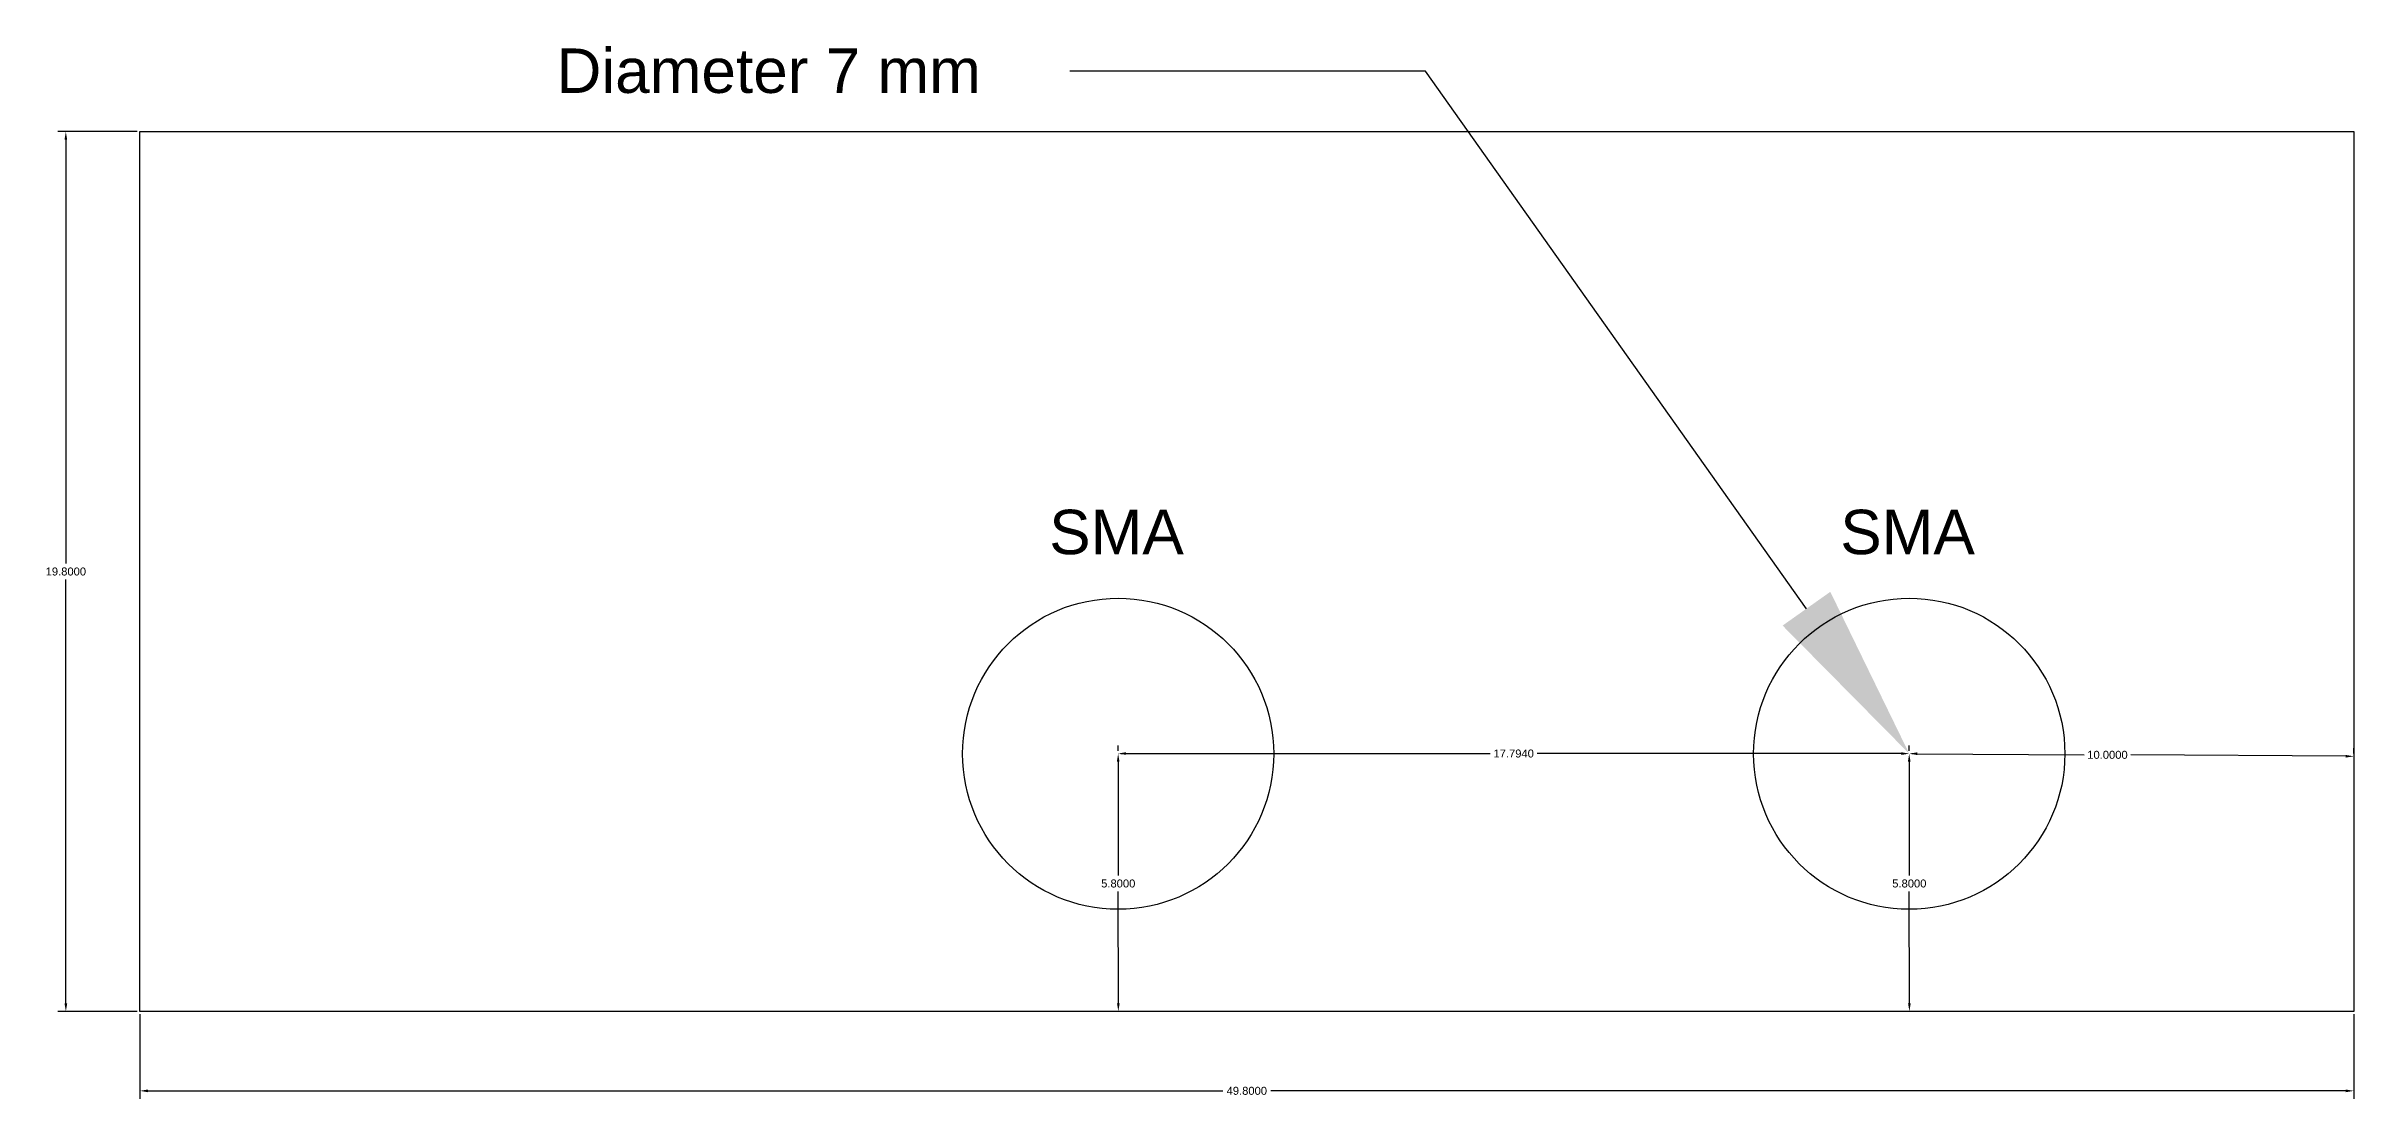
# Model space of a CAD drawing. Header units: millimetres. Extents: x -118 to 92, y -162 to 135.
# Drawn here: x -51.9 to 0, y 28 to 51.7 of the extents above; entities that cross this region are included whole.
import ezdxf
from ezdxf import colors
from ezdxf.entities.mleader import LeaderData, LeaderLine
from ezdxf.math import Vec2, Vec3

# ---------------------------------------------------------------- set-up
doc = ezdxf.new("R2010")
doc.units = ezdxf.units.MM
doc.layers.add('Annotations', color=2, linetype='Continuous', lineweight=25)
doc.layers.add('Dimensions', color=3, linetype='Continuous')
doc.styles.get("Standard").update_dxf_attribs({"font": ''})
doc.styles.get('Standard').set_extended_font_data('Arial')
doc.dimstyles.get("Standard").update_dxf_attribs({"dimtxt": 0.18, "dimasz": 0.18, "dimexe": 0.18, "dimexo": 0.0625, "dimgap": 0.09, "dimtad": 0, "dimtih": 1, "dimtoh": 1, "dimdec": 4, "dimzin": 0, "dimdsep": 46, "dimtxsty": 'Standard', "dimcen": 0.09, "dimadec": 0, "dimazin": 0, "dimtfac": 1, "dimtdec": 4, "dimtofl": 0, "dimtmove": 0, "dimatfit": 3, "dimfxl": 1, "dimtolj": 1, "dimtzin": 0, "dimarcsym": 0})

# ---------------------------------------------------------------- blocks, each defined once
blk = doc.blocks.new('*D33')
at = {"layer": 'Defpoints', "color": 0, "transparency": 16777216}
for p in [(-49.8, 30), (0, 30), (-49.8, 28.213)]:
    blk.add_point(p, dxfattribs=at)
at = {"layer": 'Dimensions', "color": 0, "lineweight": -2, "transparency": 16777216}
for p, q in [((-49.8, 29.938), (-49.8, 28.033)), ((0, 29.938), (0, 28.033)), ((-49.62, 28.213), (-25.438, 28.213)), ((-0.18, 28.213), (-24.362, 28.213))]:
    blk.add_line(p, q, dxfattribs=at)
at = {"layer": 'Dimensions', "color": 0, "transparency": 16777216}
for points in [[(-49.62, 28.243), (-49.62, 28.183), (-49.8, 28.213)], [(-0.18, 28.243), (-0.18, 28.183), (0, 28.213)]]:
    blk.add_solid(points, dxfattribs=at)
at = {"layer": 'Dimensions', "color": 0, "transparency": 16777216, "insert": (-24.9, 28.213), "char_height": 0.18, "attachment_point": 5}
blk.add_mtext('\\A1;49.8000', dxfattribs=at)
blk = doc.blocks.new('*D34')
at = {"layer": 'Defpoints', "color": 0, "transparency": 16777216}
for p in [(-51.464, 49.8), (-49.8, 49.8), (-49.8, 30)]:
    blk.add_point(p, dxfattribs=at)
at = {"layer": 'Dimensions', "color": 0, "lineweight": -2, "transparency": 16777216}
for p, q in [((-49.862, 49.8), (-51.644, 49.8)), ((-51.464, 49.62), (-51.464, 40.081)), ((-51.464, 30.18), (-51.464, 39.719)), ((-49.862, 30), (-51.644, 30))]:
    blk.add_line(p, q, dxfattribs=at)
at = {"layer": 'Dimensions', "color": 0, "transparency": 16777216}
for points in [[(-51.494, 49.62), (-51.434, 49.62), (-51.464, 49.8)], [(-51.494, 30.18), (-51.434, 30.18), (-51.464, 30)]]:
    blk.add_solid(points, dxfattribs=at)
at = {"layer": 'Dimensions', "color": 0, "transparency": 16777216, "insert": (-51.464, 39.9), "char_height": 0.18, "attachment_point": 5}
blk.add_mtext('\\A1;19.8000', dxfattribs=at)
blk = doc.blocks.new('*D37')
at = {"layer": 'Defpoints', "color": 0, "transparency": 16777216}
for p in [(-10, 35.802), (-9.996, 30.003), (-9.996, 30.003)]:
    blk.add_point(p, dxfattribs=at)
at = {"layer": 'Dimensions', "color": 0, "lineweight": -2, "transparency": 16777216}
for p, q in [((-10, 35.623), (-9.998, 33.06)), ((-9.938, 35.803), (-9.82, 35.803)), ((-9.996, 30.183), (-9.998, 32.698)), ((-9.933, 30.003), (-9.816, 30.003))]:
    blk.add_line(p, q, dxfattribs=at)
at = {"layer": 'Dimensions', "color": 0, "transparency": 16777216}
for points in [[(-9.97, 35.623), (-10.03, 35.622), (-10, 35.802)], [(-9.966, 30.183), (-10.026, 30.182), (-9.996, 30.003)]]:
    blk.add_solid(points, dxfattribs=at)
at = {"layer": 'Dimensions', "color": 0, "transparency": 16777216, "insert": (-9.998, 32.879), "char_height": 0.18, "attachment_point": 5}
blk.add_mtext('\\A1;5.8000', dxfattribs=at)
blk = doc.blocks.new('*D38')
at = {"layer": 'Defpoints', "color": 0, "transparency": 16777216}
for p in [(-10, 35.803), (0, 35.742), (0, 35.742)]:
    blk.add_point(p, dxfattribs=at)
at = {"layer": 'Dimensions', "color": 0, "lineweight": -2, "transparency": 16777216}
for p, q in [((-10, 35.865), (-9.999, 35.982)), ((0, 35.804), (0.001, 35.922)), ((-9.82, 35.801), (-6.067, 35.779)), ((-0.18, 35.743), (-5.015, 35.772))]:
    blk.add_line(p, q, dxfattribs=at)
at = {"layer": 'Dimensions', "color": 0, "transparency": 16777216}
for points in [[(-9.82, 35.831), (-9.82, 35.771), (-10, 35.803)], [(-0.18, 35.773), (-0.18, 35.713), (0, 35.742)]]:
    blk.add_solid(points, dxfattribs=at)
at = {"layer": 'Dimensions', "color": 0, "transparency": 16777216, "insert": (-5.541, 35.775), "char_height": 0.18, "attachment_point": 5}
blk.add_mtext('\\A1;10.0000', dxfattribs=at)
blk = doc.blocks.new('*D41')
at = {"layer": 'Defpoints', "color": 0, "transparency": 16777216}
for p in [(-27.794, 35.803), (-27.79, 30.003), (-27.79, 30.003)]:
    blk.add_point(p, dxfattribs=at)
at = {"layer": 'Dimensions', "color": 0, "lineweight": -2, "transparency": 16777216}
for p, q in [((-27.794, 35.623), (-27.792, 33.06)), ((-27.732, 35.803), (-27.614, 35.803)), ((-27.79, 30.183), (-27.792, 32.698)), ((-27.727, 30.003), (-27.61, 30.003))]:
    blk.add_line(p, q, dxfattribs=at)
at = {"layer": 'Dimensions', "color": 0, "transparency": 16777216}
for points in [[(-27.764, 35.623), (-27.824, 35.622), (-27.794, 35.803)], [(-27.76, 30.183), (-27.82, 30.182), (-27.79, 30.003)]]:
    blk.add_solid(points, dxfattribs=at)
at = {"layer": 'Dimensions', "color": 0, "transparency": 16777216, "insert": (-27.792, 32.879), "char_height": 0.18, "attachment_point": 5}
blk.add_mtext('\\A1;5.8000', dxfattribs=at)
blk = doc.blocks.new('*D42')
at = {"layer": 'Annotations', "color": 0, "lineweight": -2, "transparency": 16777216}
for p, q in [((-27.794, 35.865), (-27.794, 35.985)), ((-10, 35.862), (-10, 35.983)), ((-27.614, 35.805), (-19.423, 35.804)), ((-10.18, 35.803), (-18.371, 35.804))]:
    blk.add_line(p, q, dxfattribs=at)
at = {"layer": 'Annotations', "color": 0, "transparency": 16777216}
for points in [[(-27.614, 35.835), (-27.614, 35.775), (-27.794, 35.805)], [(-10.18, 35.833), (-10.18, 35.773), (-10, 35.803)]]:
    blk.add_solid(points, dxfattribs=at)
at = {"layer": 'Defpoints', "color": 0, "transparency": 16777216}
for p in [(-27.794, 35.803), (-10, 35.803), (-10, 35.8)]:
    blk.add_point(p, dxfattribs=at)
at = {"layer": 'Annotations', "color": 0, "transparency": 16777216, "insert": (-18.897, 35.804), "char_height": 0.18, "attachment_point": 5}
blk.add_mtext('\\A1;17.7940', dxfattribs=at)

msp = doc.modelspace()

# ---------------------------------------------------------------- linework, layer by layer
msp.add_lwpolyline([(-49.8, 49.8), (0, 49.8), (0, 30), (-49.8, 30)], close=True)
for centre in [(-27.794, 35.8), (-10, 35.8)]:
    msp.add_circle(centre, 3.5)

# ---------------------------------------------------------------- texts
at = {"layer": 'Annotations', "char_height": 1, "attachment_point": 1}
for insert in [(-29.34527, 41.29063), (-11.55127, 41.29063)]:
    msp.add_mtext_dynamic_manual_height_columns('{\\fArial Unicode MS|b0|i0|c0|p2;SMA}', width=3.466212, gutter_width=12.5, heights=[0], dxfattribs=dict(at, insert=insert))

# ---------------------------------------------------------------- dimensions: what is measured, and where the dimension line sits
at = {"layer": 'Annotations', "color": 3}
dim = msp.add_aligned_dim(p1=(-27.794, 35.8025), p2=(-10, 35.8), distance=0.00269, dimstyle='Standard', dxfattribs=at)
dim.commit()
dim.dimension.update_dxf_attribs({"geometry": '*D42', "text_midpoint": (-18.897, 35.80394)})
at = {"layer": 'Dimensions'}
dim = msp.add_linear_dim(base=(-51.46418, 49.8), p1=(-49.8, 30), p2=(-49.8, 49.8), angle=90, dimstyle='Standard', dxfattribs=at)
dim.commit()
dim.dimension.update_dxf_attribs({"geometry": '*D34', "text_midpoint": (-51.46418, 39.9)})
for base, p1, p2, angle, picture, middle in [((-0.00018, 35.74175), (-10, 35.8025), (-0.00018, 35.74175), 359.651947, '*D38', (-5.54091, 35.77541)), ((-27.78999, 30.0025), (-27.794, 35.8025), (-27.78999, 30.0025), 270.039633, '*D41', (-27.79198, 32.87886)), ((-9.99599, 30.0025), (-10, 35.8025), (-9.99599, 30.0025), 270.039633, '*D37', (-9.99798, 32.87886))]:
    dim = msp.add_linear_dim(base=base, p1=p1, p2=p2, angle=angle, dimstyle='Standard', dxfattribs=at)
    dim.commit()
    dim.dimension.update_dxf_attribs({"geometry": picture, "text_midpoint": middle, "dimtype": 161})
dim = msp.add_linear_dim(base=(-49.8, 28.21275), p1=(0, 30), p2=(-49.8, 30), dimstyle='Standard', dxfattribs=at)
dim.commit()
dim.dimension.update_dxf_attribs({"geometry": '*D33', "text_midpoint": (-24.9, 28.21275)})

# ---------------------------------------------------------------- leaders
ml = msp.add_multileader_mtext('Standard', dxfattribs=at)
ml.set_content('{\\fArial Unicode MS|b0|i0|c0|p2;Diameter 7 mm}', color=256)
ml.set_leader_properties()
ml.build(insert=Vec2(0, 0))
ctx = ml.context
ctx.base_point, ctx.char_height, ctx.plane_origin = Vec3(-42.2125, 51.16458), 1, Vec3(-10, 35.8025)
ctx.text_align_type = 2
notes = []
notes.append((ctx, [(1, (1, 1, 0), (-20.88099, 51.16458), (-1, 0), 8, [(0, [(-10, 35.8)], 0, [])])]))
ctx.mtext.insert, ctx.mtext.alignment, ctx.mtext.flow_direction = Vec3(-30.88099, 51.6714), 3, 5
for ctx, leaders in notes:
    for number, flags, end, landing, length, lines in leaders:
        leader = LeaderData()
        leader.index, (leader.has_last_leader_line, leader.has_dogleg_vector, leader.attachment_direction) = number, flags
        leader.last_leader_point, leader.dogleg_vector, leader.dogleg_length = Vec3(end), Vec3(landing), length
        for number, points, colour, breaks in lines:
            line = LeaderLine()
            line.index, line.vertices, line.color, line.breaks = number, Vec3.list(points), colors.encode_raw_color(colour), breaks
            leader.lines.append(line)
        ctx.leaders.append(leader)

doc.saveas('drawing.dxf')
